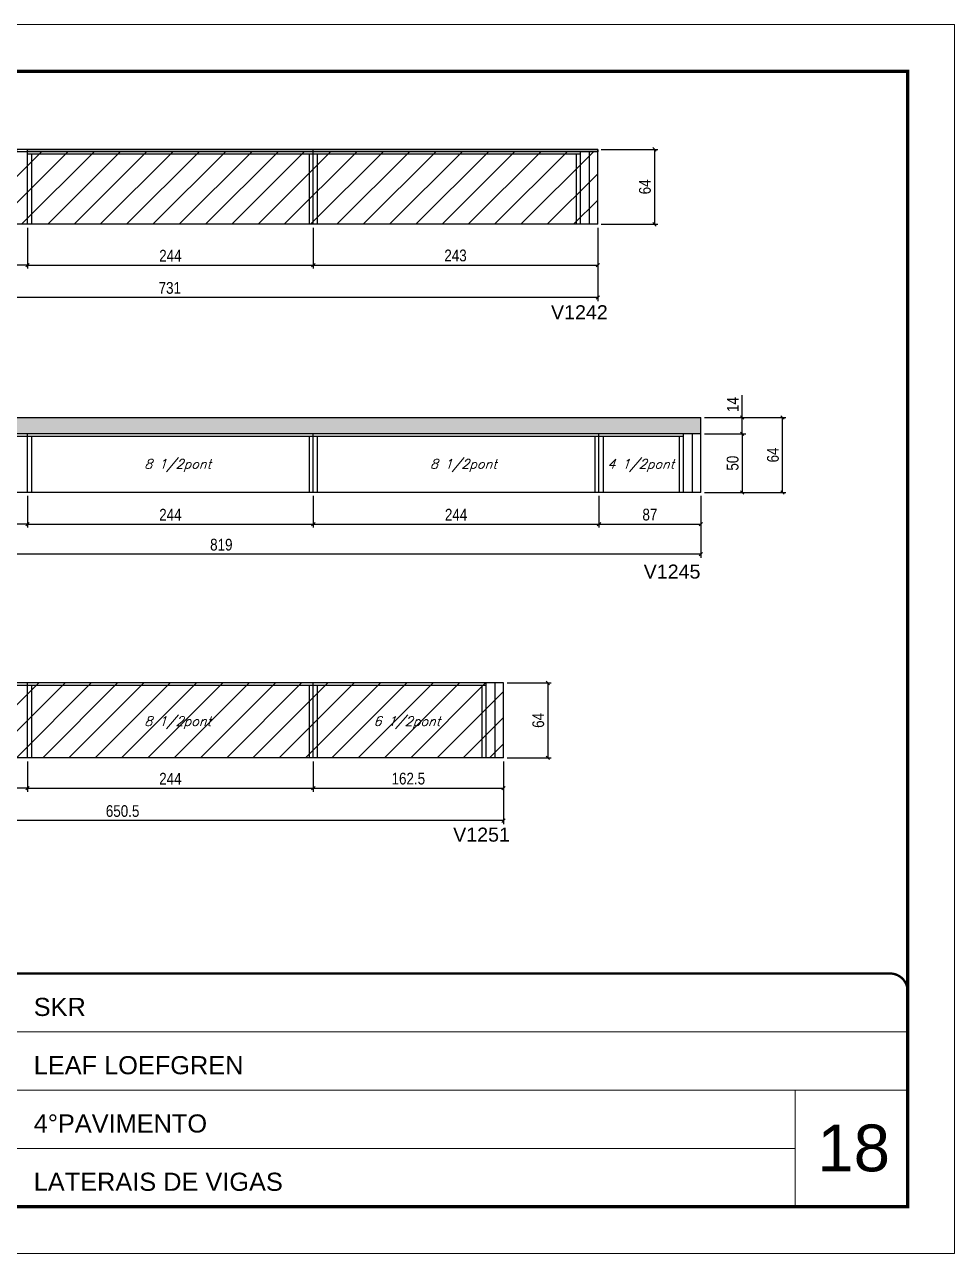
# Model space of a CAD drawing. Extents: x 3309 to 9563, y -2522 to 14608.
# Drawn here: x 5599 to 6393, y 8964 to 10014 of the extents above; entities that cross this region are included whole.
import ezdxf

# ---------------------------------------------------------------- set-up
doc = ezdxf.new("R2010")
doc.units = 0
doc.linetypes.add('CONTINUO', pattern=[0])
doc.linetypes.add('DASHED', pattern=[0.75, 0.5, -0.25])
for name, color, linetype in [('5', 5, 'Continuous'), ('COTA', 241, 'Continuous'), ('Painéis', 200, 'Continuous'), ('SARR_2.2x7', 40, 'Continuous'), ('SARR_3.5x7', 81, 'Continuous'), ('texto', 7, 'Continuous')]:
    doc.layers.add(name, color=color, linetype=linetype)
for name, color, linetype, lineweight in [('CARIMBO', 255, 'Continuous', 9), ('Folhas', 255, 'Continuous', 9), ('Hachura', 251, 'Continuous', 9), ('SARRAFO DE PRESSAO', 251, 'DASHED', 9)]:
    doc.layers.add(name, color=color, linetype=linetype, lineweight=lineweight)
doc.styles.add('ARIAL', font='arial.ttf')
doc.styles.add('COTA TECNICA', font='techl___.ttf', dxfattribs={"height": 10})
doc.styles.add('Romans', font='romans.shx')
doc.styles.get("Standard").update_dxf_attribs({"font": 'arial.ttf'})
doc.dimstyles.new('PAINEL', dxfattribs={"dimtxt": 10, "dimasz": 3, "dimexe": 3, "dimexo": 3, "dimgap": 3, "dimtad": 1, "dimdec": 1, "dimzin": 12, "dimdsep": 46, "dimtxsty": 'COTA TECNICA', "dimblk1": 'OBLIQUE', "dimblk2": 'OBLIQUE', "dimsah": 1, "dimcen": 0.9, "dimclrd": 4, "dimclre": 4, "dimclrt": 240, "dimadec": 1, "dimazin": 3, "dimtfac": 1, "dimtdec": 1, "dimtmove": 0, "dimatfit": 3, "dimfxl": 1, "dimtolj": 1, "dimtzin": 12, "dimarcsym": 0})

# ---------------------------------------------------------------- blocks, each defined once
blk = doc.blocks.new('9999999999')
at = {"color": 30, "linetype": 'CONTINUO'}
for p, q in [((98564.6, 34379.6), (99584, 34379.6)), ((98564.6, 34329.8), (99488, 34329.8)), ((99584, 34329.8), (99488, 34329.8)), ((99488, 34329.8), (99488, 34230.2)), ((98564.6, 34280), (99488, 34280))]:
    blk.add_line(p, q, dxfattribs=at)
at = {"color": 30, "linetype": 'CONTINUO', "const_width": 2}
blk.add_lwpolyline([(99584, 34230.2), (99584, 34414.4, 0.414214), (99569, 34429.4), (98229, 34429.4, 0.414214), (98214, 34414.4), (98214, 34245.2, 0.414214), (98229, 34230.2), (99584, 34230.2)], format="xyb", dxfattribs=at)
at = {"layer": 'Folhas'}
blk.add_lwpolyline([(98139, 34190.2), (99624, 34190.2), (99624, 35240.2), (98139, 35240.2)], close=True, dxfattribs=at)
at = {"layer": 'Folhas', "color": 30, "const_width": 3}
blk.add_lwpolyline([(98214, 34230.2), (99584, 34230.2), (99584, 35200.2), (98214, 35200.2)], close=True, dxfattribs=at)
at = {"color": 7, "linetype": 'Continuous', "ltscale": 5, "style": 'ARIAL'}
for s, height, p in [('SKR', 15.48, (98837.7, 34393.1)), ('LEAF LOEFGREN', 15.483, (98837.7, 34343.3)), ('4°PAVIMENTO', 15.483, (98837.7, 34293.5)), ('LATERAIS DE VIGAS', 15.483, (98837.7, 34243.7))]:
    blk.add_text(s, height=height, dxfattribs=at).set_placement(p)
blk = doc.blocks.new('_Oblique')
at = {"color": 0, "linetype": 'ByBlock', "lineweight": -2}
blk.add_line((-0.5, -0.5), (0.5, 0.5), dxfattribs=at)
blk = doc.blocks.new('*D461')
at = {"layer": 'COTA', "color": 4, "linetype": 'ByBlock', "lineweight": -2, "transparency": 16777216}
for p, q in [((5357.3, 9839.9), (5357.3, 9805)), ((5601.3, 9839.9), (5601.3, 9805)), ((5601.3, 9808), (5357.3, 9808))]:
    blk.add_line(p, q, dxfattribs=at)
at = {"layer": 'Defpoints', "color": 0, "linetype": 'ByBlock', "transparency": 16777216}
for p in [(5357.3, 9842.9), (5601.3, 9842.9), (5357.3, 9808)]:
    blk.add_point(p, dxfattribs=at)
at = {"layer": 'COTA', "color": 4, "linetype": 'ByBlock', "lineweight": -2, "transparency": 16777216, "xscale": 3, "yscale": 3, "zscale": 3, "rotation": 180}
blk.add_blockref('_Oblique', (5357.3, 9808), dxfattribs=at)
at = {"layer": 'COTA', "color": 4, "linetype": 'ByBlock', "lineweight": -2, "transparency": 16777216, "xscale": 3, "yscale": 3, "zscale": 3}
blk.add_blockref('_Oblique', (5601.3, 9808), dxfattribs=at)
at = {"layer": 'COTA', "color": 240, "linetype": 'ByBlock', "transparency": 16777216, "insert": (5479.3, 9816.1), "char_height": 10, "attachment_point": 5, "style": 'COTA TECNICA'}
blk.add_mtext('\\A1;244', dxfattribs=at)
blk = doc.blocks.new('*D466')
at = {"layer": 'COTA', "color": 4, "linetype": 'ByBlock', "lineweight": -2, "transparency": 16777216}
for p, q in [((5357.3, 9839.9), (5357.3, 9777.3)), ((6088.3, 9839.9), (6088.3, 9777.3)), ((6088.3, 9780.3), (5357.3, 9780.3))]:
    blk.add_line(p, q, dxfattribs=at)
at = {"layer": 'Defpoints', "color": 0, "linetype": 'ByBlock', "transparency": 16777216}
for p in [(5357.3, 9842.9), (6088.3, 9842.9), (5357.3, 9780.3)]:
    blk.add_point(p, dxfattribs=at)
at = {"layer": 'COTA', "color": 4, "linetype": 'ByBlock', "lineweight": -2, "transparency": 16777216, "xscale": 3, "yscale": 3, "zscale": 3, "rotation": 180}
blk.add_blockref('_Oblique', (5357.3, 9780.3), dxfattribs=at)
at = {"layer": 'COTA', "color": 4, "linetype": 'ByBlock', "lineweight": -2, "transparency": 16777216, "xscale": 3, "yscale": 3, "zscale": 3}
blk.add_blockref('_Oblique', (6088.3, 9780.3), dxfattribs=at)
at = {"layer": 'COTA', "color": 240, "linetype": 'ByBlock', "transparency": 16777216, "insert": (5722.8, 9788.5), "char_height": 10, "attachment_point": 5, "style": 'COTA TECNICA'}
blk.add_mtext('\\A1;731', dxfattribs=at)
blk = doc.blocks.new('*D462')
at = {"layer": 'COTA', "color": 4, "lineweight": -2, "transparency": 16777216}
for p, q in [((5601.3, 9839.9), (5601.3, 9805)), ((5845.3, 9839.9), (5845.3, 9805)), ((5601.3, 9808), (5845.3, 9808))]:
    blk.add_line(p, q, dxfattribs=at)
at = {"layer": 'Defpoints', "color": 0, "transparency": 16777216}
for p in [(5601.3, 9842.9, 0), (5845.3, 9842.9, 0), (5845.3, 9808)]:
    blk.add_point(p, dxfattribs=at)
at = {"layer": 'COTA', "color": 4, "lineweight": -2, "transparency": 16777216, "xscale": 3, "yscale": 3, "zscale": 3, "rotation": 180}
blk.add_blockref('_Oblique', (5601.3, 9808), dxfattribs=at)
at = {"layer": 'COTA', "color": 4, "lineweight": -2, "transparency": 16777216, "xscale": 3, "yscale": 3, "zscale": 3}
blk.add_blockref('_Oblique', (5845.3, 9808), dxfattribs=at)
at = {"layer": 'COTA', "color": 240, "transparency": 16777216, "insert": (5723.3, 9816.1), "char_height": 10, "attachment_point": 5, "style": 'COTA TECNICA'}
blk.add_mtext('\\A1;244', dxfattribs=at)
blk = doc.blocks.new('*D467')
at = {"layer": 'COTA', "color": 4, "lineweight": -2, "transparency": 16777216}
for p, q in [((5845.3, 9839.9), (5845.3, 9805)), ((6088.3, 9839.9), (6088.3, 9805)), ((5845.3, 9808), (6088.3, 9808))]:
    blk.add_line(p, q, dxfattribs=at)
at = {"layer": 'Defpoints', "color": 0, "transparency": 16777216}
for p in [(5845.3, 9842.9, 0), (6088.3, 9842.9, 0), (6088.3, 9808)]:
    blk.add_point(p, dxfattribs=at)
at = {"layer": 'COTA', "color": 4, "lineweight": -2, "transparency": 16777216, "xscale": 3, "yscale": 3, "zscale": 3, "rotation": 180}
blk.add_blockref('_Oblique', (5845.3, 9808), dxfattribs=at)
at = {"layer": 'COTA', "color": 4, "lineweight": -2, "transparency": 16777216, "xscale": 3, "yscale": 3, "zscale": 3}
blk.add_blockref('_Oblique', (6088.3, 9808), dxfattribs=at)
at = {"layer": 'COTA', "color": 240, "transparency": 16777216, "insert": (5966.8, 9816.2), "char_height": 10, "attachment_point": 5, "style": 'COTA TECNICA'}
blk.add_mtext('\\A1;243', dxfattribs=at)
blk = doc.blocks.new('*D950')
at = {"layer": 'COTA', "color": 4, "lineweight": -2, "transparency": 16777216}
for p, q in [((6091.3, 9906.9), (6139.7, 9906.9)), ((6136.7, 9906.9), (6136.7, 9842.9)), ((6091.3, 9842.9), (6139.7, 9842.9))]:
    blk.add_line(p, q, dxfattribs=at)
at = {"layer": 'Defpoints', "color": 0, "transparency": 16777216}
for p in [(6088.3, 9906.9), (6088.3, 9842.9), (6136.7, 9842.9)]:
    blk.add_point(p, dxfattribs=at)
at = {"layer": 'COTA', "color": 4, "lineweight": -2, "transparency": 16777216, "xscale": 3, "yscale": 3, "zscale": 3}
for p, rotation in [((6136.7, 9906.9), 90), ((6136.7, 9842.9), 270)]:
    blk.add_blockref('_Oblique', p, dxfattribs=dict(at, rotation=rotation))
at = {"layer": 'COTA', "color": 240, "transparency": 16777216, "insert": (6128.6, 9874.9), "char_height": 10, "attachment_point": 5, "rotation": 90, "style": 'COTA TECNICA'}
blk.add_mtext('\\A1;64', dxfattribs=at)
blk = doc.blocks.new('*D2503')
at = {"layer": 'COTA', "color": 4, "linetype": 'ByBlock', "lineweight": -2, "transparency": 16777216}
for p, q in [((5357.3, 9610.8), (5357.3, 9583.7)), ((5601.3, 9610.8), (5601.3, 9583.7)), ((5601.3, 9586.7), (5357.3, 9586.7))]:
    blk.add_line(p, q, dxfattribs=at)
at = {"layer": 'Defpoints', "color": 0, "linetype": 'ByBlock', "transparency": 16777216}
for p in [(5357.3, 9613.8), (5601.3, 9613.8), (5357.3, 9586.7)]:
    blk.add_point(p, dxfattribs=at)
at = {"layer": 'COTA', "color": 4, "linetype": 'ByBlock', "lineweight": -2, "transparency": 16777216, "xscale": 3, "yscale": 3, "zscale": 3, "rotation": 180}
blk.add_blockref('_Oblique', (5357.3, 9586.7), dxfattribs=at)
at = {"layer": 'COTA', "color": 4, "linetype": 'ByBlock', "lineweight": -2, "transparency": 16777216, "xscale": 3, "yscale": 3, "zscale": 3}
blk.add_blockref('_Oblique', (5601.3, 9586.7), dxfattribs=at)
at = {"layer": 'COTA', "color": 240, "linetype": 'ByBlock', "transparency": 16777216, "insert": (5479.3, 9594.8), "char_height": 10, "attachment_point": 5, "style": 'COTA TECNICA'}
blk.add_mtext('\\A1;244', dxfattribs=at)
blk = doc.blocks.new('*D2504')
at = {"layer": 'COTA', "color": 4, "lineweight": -2, "transparency": 16777216}
for p, q in [((5601.3, 9610.8), (5601.3, 9583.7)), ((5845.3, 9610.8), (5845.3, 9583.7)), ((5601.3, 9586.7), (5845.3, 9586.7))]:
    blk.add_line(p, q, dxfattribs=at)
at = {"layer": 'Defpoints', "color": 0, "transparency": 16777216}
for p in [(5601.3, 9613.8, 0), (5845.3, 9613.8, 0), (5845.3, 9586.7)]:
    blk.add_point(p, dxfattribs=at)
at = {"layer": 'COTA', "color": 4, "lineweight": -2, "transparency": 16777216, "xscale": 3, "yscale": 3, "zscale": 3, "rotation": 180}
blk.add_blockref('_Oblique', (5601.3, 9586.7), dxfattribs=at)
at = {"layer": 'COTA', "color": 4, "lineweight": -2, "transparency": 16777216, "xscale": 3, "yscale": 3, "zscale": 3}
blk.add_blockref('_Oblique', (5845.3, 9586.7), dxfattribs=at)
at = {"layer": 'COTA', "color": 240, "transparency": 16777216, "insert": (5723.3, 9594.8), "char_height": 10, "attachment_point": 5, "style": 'COTA TECNICA'}
blk.add_mtext('\\A1;244', dxfattribs=at)
blk = doc.blocks.new('*D2505')
at = {"layer": 'COTA', "color": 4, "lineweight": -2, "transparency": 16777216}
for p, q in [((5845.3, 9610.8), (5845.3, 9583.7)), ((6089.3, 9610.8), (6089.3, 9583.7)), ((5845.3, 9586.7), (6089.3, 9586.7))]:
    blk.add_line(p, q, dxfattribs=at)
at = {"layer": 'Defpoints', "color": 0, "transparency": 16777216}
for p in [(5845.3, 9613.8, 0), (6089.3, 9613.8, 0), (6089.3, 9586.7)]:
    blk.add_point(p, dxfattribs=at)
at = {"layer": 'COTA', "color": 4, "lineweight": -2, "transparency": 16777216, "xscale": 3, "yscale": 3, "zscale": 3, "rotation": 180}
blk.add_blockref('_Oblique', (5845.3, 9586.7), dxfattribs=at)
at = {"layer": 'COTA', "color": 4, "lineweight": -2, "transparency": 16777216, "xscale": 3, "yscale": 3, "zscale": 3}
blk.add_blockref('_Oblique', (6089.3, 9586.7), dxfattribs=at)
at = {"layer": 'COTA', "color": 240, "transparency": 16777216, "insert": (5967.3, 9594.8), "char_height": 10, "attachment_point": 5, "style": 'COTA TECNICA'}
blk.add_mtext('\\A1;244', dxfattribs=at)
blk = doc.blocks.new('*D2506')
at = {"layer": 'COTA', "color": 4, "lineweight": -2, "transparency": 16777216}
for p, q in [((5357.3, 9610.8), (5357.3, 9558)), ((6176.3, 9610.8), (6176.3, 9558)), ((6176.3, 9561), (5357.3, 9561))]:
    blk.add_line(p, q, dxfattribs=at)
at = {"layer": 'Defpoints', "color": 0, "transparency": 16777216}
for p in [(5357.3, 9613.8, 0), (6176.3, 9613.8, 0), (5357.3, 9561)]:
    blk.add_point(p, dxfattribs=at)
at = {"layer": 'COTA', "color": 4, "lineweight": -2, "transparency": 16777216, "xscale": 3, "yscale": 3, "zscale": 3, "rotation": 180}
blk.add_blockref('_Oblique', (5357.3, 9561), dxfattribs=at)
at = {"layer": 'COTA', "color": 4, "lineweight": -2, "transparency": 16777216, "xscale": 3, "yscale": 3, "zscale": 3}
blk.add_blockref('_Oblique', (6176.3, 9561), dxfattribs=at)
at = {"layer": 'COTA', "color": 240, "transparency": 16777216, "insert": (5766.8, 9569.1), "char_height": 10, "attachment_point": 5, "style": 'COTA TECNICA'}
blk.add_mtext('\\A1;819', dxfattribs=at)
blk = doc.blocks.new('*D2507')
at = {"layer": 'COTA', "color": 4, "lineweight": -2, "transparency": 16777216}
for p, q in [((6089.3, 9610.8), (6089.3, 9583.7)), ((6176.3, 9610.8), (6176.3, 9583.7)), ((6089.3, 9586.7), (6176.3, 9586.7))]:
    blk.add_line(p, q, dxfattribs=at)
at = {"layer": 'Defpoints', "color": 0, "transparency": 16777216}
for p in [(6089.3, 9613.8), (6176.3, 9613.8), (6176.3, 9586.7)]:
    blk.add_point(p, dxfattribs=at)
at = {"layer": 'COTA', "color": 4, "lineweight": -2, "transparency": 16777216, "xscale": 3, "yscale": 3, "zscale": 3, "rotation": 180}
blk.add_blockref('_Oblique', (6089.3, 9586.7), dxfattribs=at)
at = {"layer": 'COTA', "color": 4, "lineweight": -2, "transparency": 16777216, "xscale": 3, "yscale": 3, "zscale": 3}
blk.add_blockref('_Oblique', (6176.3, 9586.7), dxfattribs=at)
at = {"layer": 'COTA', "color": 240, "transparency": 16777216, "insert": (6132.8, 9594.8), "char_height": 10, "attachment_point": 5, "style": 'COTA TECNICA'}
blk.add_mtext('\\A1;87', dxfattribs=at)
blk = doc.blocks.new('*D2508')
at = {"layer": 'COTA', "color": 4, "lineweight": -2, "transparency": 16777216}
for p, q in [((6179.3, 9663.8), (6214.6, 9663.8)), ((6211.6, 9663.8), (6211.6, 9613.8)), ((6179.3, 9613.8), (6214.6, 9613.8))]:
    blk.add_line(p, q, dxfattribs=at)
at = {"layer": 'Defpoints', "color": 0, "transparency": 16777216}
for p in [(6176.3, 9663.8), (6176.3, 9613.8), (6211.6, 9613.8)]:
    blk.add_point(p, dxfattribs=at)
at = {"layer": 'COTA', "color": 4, "lineweight": -2, "transparency": 16777216, "xscale": 3, "yscale": 3, "zscale": 3}
for p, rotation in [((6211.6, 9663.8), 90), ((6211.6, 9613.8), 270)]:
    blk.add_blockref('_Oblique', p, dxfattribs=dict(at, rotation=rotation))
at = {"layer": 'COTA', "color": 240, "transparency": 16777216, "insert": (6203.5, 9638.8), "char_height": 10, "attachment_point": 5, "rotation": 90, "style": 'COTA TECNICA'}
blk.add_mtext('\\A1;50', dxfattribs=at)
blk = doc.blocks.new('*D2509')
at = {"layer": 'COTA', "color": 4, "lineweight": -2, "transparency": 16777216}
for p, q in [((6211.6, 9677.8), (6211.6, 9696.9)), ((6179.3, 9677.8), (6214.6, 9677.8)), ((6211.6, 9663.8), (6211.6, 9677.8)), ((6179.3, 9663.8), (6214.6, 9663.8))]:
    blk.add_line(p, q, dxfattribs=at)
at = {"layer": 'Defpoints', "color": 0, "transparency": 16777216}
for p in [(6176.3, 9677.8), (6211.6, 9677.8), (6176.3, 9663.8)]:
    blk.add_point(p, dxfattribs=at)
at = {"layer": 'COTA', "color": 4, "lineweight": -2, "transparency": 16777216, "xscale": 3, "yscale": 3, "zscale": 3}
for p, rotation in [((6211.6, 9677.8), 90), ((6211.6, 9663.8), 270)]:
    blk.add_blockref('_Oblique', p, dxfattribs=dict(at, rotation=rotation))
at = {"layer": 'COTA', "color": 240, "transparency": 16777216, "insert": (6203.6, 9688.9), "char_height": 10, "attachment_point": 5, "rotation": 90, "style": 'COTA TECNICA'}
blk.add_mtext('\\A1;14', dxfattribs=at)
blk = doc.blocks.new('*D2510')
at = {"layer": 'COTA', "color": 4, "lineweight": -2, "transparency": 16777216}
for p, q in [((6179.3, 9677.8), (6249, 9677.8)), ((6246, 9613.8), (6246, 9677.8)), ((6179.3, 9613.8), (6249, 9613.8))]:
    blk.add_line(p, q, dxfattribs=at)
at = {"layer": 'Defpoints', "color": 0, "transparency": 16777216}
for p in [(6176.3, 9677.8), (6246, 9677.8), (6176.3, 9613.8)]:
    blk.add_point(p, dxfattribs=at)
at = {"layer": 'COTA', "color": 4, "lineweight": -2, "transparency": 16777216, "xscale": 3, "yscale": 3, "zscale": 3}
for p, rotation in [((6246, 9677.8), 90), ((6246, 9613.8), 270)]:
    blk.add_blockref('_Oblique', p, dxfattribs=dict(at, rotation=rotation))
at = {"layer": 'COTA', "color": 240, "transparency": 16777216, "insert": (6237.9, 9645.8), "char_height": 10, "attachment_point": 5, "rotation": 90, "style": 'COTA TECNICA'}
blk.add_mtext('\\A1;64', dxfattribs=at)
blk = doc.blocks.new('*D2511')
at = {"layer": 'COTA', "color": 4, "linetype": 'ByBlock', "lineweight": -2, "transparency": 16777216}
for p, q in [((5357.3, 9384), (5357.3, 9358.1)), ((5601.3, 9384), (5601.3, 9358.1)), ((5601.3, 9361.1), (5357.3, 9361.1))]:
    blk.add_line(p, q, dxfattribs=at)
at = {"layer": 'Defpoints', "color": 0, "linetype": 'ByBlock', "transparency": 16777216}
for p in [(5357.3, 9387), (5601.3, 9387), (5357.3, 9361.1)]:
    blk.add_point(p, dxfattribs=at)
at = {"layer": 'COTA', "color": 4, "linetype": 'ByBlock', "lineweight": -2, "transparency": 16777216, "xscale": 3, "yscale": 3, "zscale": 3, "rotation": 180}
blk.add_blockref('_Oblique', (5357.3, 9361.1), dxfattribs=at)
at = {"layer": 'COTA', "color": 4, "linetype": 'ByBlock', "lineweight": -2, "transparency": 16777216, "xscale": 3, "yscale": 3, "zscale": 3}
blk.add_blockref('_Oblique', (5601.3, 9361.1), dxfattribs=at)
at = {"layer": 'COTA', "color": 240, "linetype": 'ByBlock', "transparency": 16777216, "insert": (5479.3, 9369.2), "char_height": 10, "attachment_point": 5, "style": 'COTA TECNICA'}
blk.add_mtext('\\A1;244', dxfattribs=at)
blk = doc.blocks.new('*D2513')
at = {"layer": 'COTA', "color": 4, "linetype": 'ByBlock', "lineweight": -2, "transparency": 16777216}
for p, q in [((5357.3, 9384), (5357.3, 9330.4)), ((6007.8, 9384), (6007.8, 9330.4)), ((6007.8, 9333.4), (5357.3, 9333.4))]:
    blk.add_line(p, q, dxfattribs=at)
at = {"layer": 'Defpoints', "color": 0, "linetype": 'ByBlock', "transparency": 16777216}
for p in [(5357.3, 9387), (6007.8, 9387), (5357.3, 9333.4)]:
    blk.add_point(p, dxfattribs=at)
at = {"layer": 'COTA', "color": 4, "linetype": 'ByBlock', "lineweight": -2, "transparency": 16777216, "xscale": 3, "yscale": 3, "zscale": 3, "rotation": 180}
blk.add_blockref('_Oblique', (5357.3, 9333.4), dxfattribs=at)
at = {"layer": 'COTA', "color": 4, "linetype": 'ByBlock', "lineweight": -2, "transparency": 16777216, "xscale": 3, "yscale": 3, "zscale": 3}
blk.add_blockref('_Oblique', (6007.8, 9333.4), dxfattribs=at)
at = {"layer": 'COTA', "color": 240, "linetype": 'ByBlock', "transparency": 16777216, "insert": (5682.5, 9341.5), "char_height": 10, "attachment_point": 5, "style": 'COTA TECNICA'}
blk.add_mtext('\\A1;650.5', dxfattribs=at)
blk = doc.blocks.new('*D2512')
at = {"layer": 'COTA', "color": 4, "lineweight": -2, "transparency": 16777216}
for p, q in [((5601.3, 9384), (5601.3, 9358.1)), ((5845.3, 9384), (5845.3, 9358.1)), ((5601.3, 9361.1), (5845.3, 9361.1))]:
    blk.add_line(p, q, dxfattribs=at)
at = {"layer": 'Defpoints', "color": 0, "transparency": 16777216}
for p in [(5601.3, 9387, 0), (5845.3, 9387, 0), (5845.3, 9361.1)]:
    blk.add_point(p, dxfattribs=at)
at = {"layer": 'COTA', "color": 4, "lineweight": -2, "transparency": 16777216, "xscale": 3, "yscale": 3, "zscale": 3, "rotation": 180}
blk.add_blockref('_Oblique', (5601.3, 9361.1), dxfattribs=at)
at = {"layer": 'COTA', "color": 4, "lineweight": -2, "transparency": 16777216, "xscale": 3, "yscale": 3, "zscale": 3}
blk.add_blockref('_Oblique', (5845.3, 9361.1), dxfattribs=at)
at = {"layer": 'COTA', "color": 240, "transparency": 16777216, "insert": (5723.3, 9369.2), "char_height": 10, "attachment_point": 5, "style": 'COTA TECNICA'}
blk.add_mtext('\\A1;244', dxfattribs=at)
blk = doc.blocks.new('*D2514')
at = {"layer": 'COTA', "color": 4, "lineweight": -2, "transparency": 16777216}
for p, q in [((5845.3, 9384), (5845.3, 9358.1)), ((6007.8, 9384), (6007.8, 9358.1)), ((5845.3, 9361.1), (6007.8, 9361.1))]:
    blk.add_line(p, q, dxfattribs=at)
at = {"layer": 'Defpoints', "color": 0, "transparency": 16777216}
for p in [(5845.3, 9387, 0), (6007.8, 9387, 0), (6007.8, 9361.1)]:
    blk.add_point(p, dxfattribs=at)
at = {"layer": 'COTA', "color": 4, "lineweight": -2, "transparency": 16777216, "xscale": 3, "yscale": 3, "zscale": 3, "rotation": 180}
blk.add_blockref('_Oblique', (5845.3, 9361.1), dxfattribs=at)
at = {"layer": 'COTA', "color": 4, "lineweight": -2, "transparency": 16777216, "xscale": 3, "yscale": 3, "zscale": 3}
blk.add_blockref('_Oblique', (6007.8, 9361.1), dxfattribs=at)
at = {"layer": 'COTA', "color": 240, "transparency": 16777216, "insert": (5926.5, 9369.2), "char_height": 10, "attachment_point": 5, "style": 'COTA TECNICA'}
blk.add_mtext('\\A1;162.5', dxfattribs=at)
blk = doc.blocks.new('*D2515')
at = {"layer": 'COTA', "color": 4, "lineweight": -2, "transparency": 16777216}
for p, q in [((6010.8, 9451), (6048.6, 9451)), ((6045.6, 9451), (6045.6, 9387)), ((6010.8, 9387), (6048.6, 9387))]:
    blk.add_line(p, q, dxfattribs=at)
at = {"layer": 'Defpoints', "color": 0, "transparency": 16777216}
for p in [(6007.8, 9451), (6007.8, 9387), (6045.6, 9387)]:
    blk.add_point(p, dxfattribs=at)
at = {"layer": 'COTA', "color": 4, "lineweight": -2, "transparency": 16777216, "xscale": 3, "yscale": 3, "zscale": 3}
for p, rotation in [((6045.6, 9451), 90), ((6045.6, 9387), 270)]:
    blk.add_blockref('_Oblique', p, dxfattribs=dict(at, rotation=rotation))
at = {"layer": 'COTA', "color": 240, "transparency": 16777216, "insert": (6037.5, 9419), "char_height": 10, "attachment_point": 5, "rotation": 90, "style": 'COTA TECNICA'}
blk.add_mtext('\\A1;64', dxfattribs=at)

msp = doc.modelspace()

# ---------------------------------------------------------------- hatches: boundary and pattern name
at = {"layer": 'COTA'}
h = msp.add_hatch(dxfattribs=at)
h.set_pattern_fill('AR-CONC', color=256, scale=0.03)
h.set_pattern_definition([(50, (0, -75.7205), (5.46554, -0.4781726), [0.5715, -6.2865]), (355, (0, -75.7205), (-1.0573026, 5.7317054), [0.4572, -5.0292175]), (100.451445, (0.4555, -75.7604), (4.4082374, 5.2535326), [0.4857003, -5.3427073]), (46.1842, (0, -74.1965), (8.1323712, -1.26127), [0.85725, -9.42975]), (96.63556, (0.678, -74.302), (7.122124, 7.422784), [0.7285507, -8.014068]), (351.18415, (0, -74.1965), (7.122124, 7.422784), [0.685799, -7.543792]), (21, (0.762, -74.5775), (4.5484317, -3.067956), [0.5715, -6.2865]), (326, (0.762, -74.5775), (1.8540609, 5.525639), [0.4572, -5.0292]), (71.451445, (1.141, -74.833), (6.4024926, 2.457683), [0.4857003, -5.342698]), (37.5, (0, -75.7205), (0.0926581, 2.53665117), [0, -4.96824, 0, -5.1054, 0, -5.04825]), (7.5, (0, -75.7205), (2.0045899, 3.00541724), [0, -2.91084, 0, -4.85394, 0, -1.92405]), (327.5, (-1.6993, -75.7205), (4.06771786, -0.17186232), [0, -1.905, 0, -5.9436, 0, -7.8867]), (317.5, (-2.4613, -75.7205), (4.4438754, 0.7627947), [0, -2.4765, 0, -3.94716, 0, -5.6007])])
h.paths.add_polyline_path([(5357.28, 9677.8), (5357.28, 9663.8), (6176.28, 9663.8), (6176.28, 9677.8)])
at = {"layer": 'Hachura', "linetype": 'ByBlock'}
h = msp.add_hatch(dxfattribs=at)
h.set_pattern_fill('ANSI31', color=256, scale=5)
h.set_pattern_definition([(45, (-1585, -32.237), (-11.22532, 11.22532), [])])
h.paths.add_polyline_path([(5357.28, 9906.92), (5357.28, 9842.92), (5601.28, 9842.92), (5601.28, 9906.92)])
h.paths.add_polyline_path([(5601.28, 9904.92), (5601.28, 9842.92), (5845.28, 9842.92), (5845.28, 9904.92)])
h.paths.add_polyline_path([(5845.28, 9904.92), (5845.28, 9842.92), (6088.28, 9842.92), (6088.28, 9904.92)])
h = msp.add_hatch(dxfattribs=at)
h.set_pattern_fill('ANSI31', color=256, scale=5)
h.set_pattern_definition([(45, (0, -178.502), (-11.22532, 11.22532), [])])
h.paths.add_polyline_path([(5601.28, 9451.04), (5357.28, 9451.04), (5357.28, 9387.04), (5601.28, 9387.04)])
h.paths.add_polyline_path([(5845.28, 9451.04), (5601.28, 9451.04), (5601.28, 9387.04), (5845.28, 9387.04)])
h.paths.add_polyline_path([(6007.78, 9451.04), (5845.28, 9451.04), (5845.28, 9387.04), (6007.78, 9387.04)])

# ---------------------------------------------------------------- linework, layer by layer
at = {"layer": 'COTA'}
for p in [(5357.28, 9677.8), (6176.28, 9663.8)]:
    msp.add_line(p, (6176.28, 9677.8), dxfattribs=at)
at = {"layer": 'Painéis', "linetype": 'ByBlock'}
for p, q in [((6088.28, 9906.92), (5357.28, 9906.92)), ((5601.28, 9842.92), (5601.28, 9906.92)), ((5845.28, 9842.92), (5845.28, 9906.92)), ((6088.28, 9842.92), (6088.28, 9906.92)), ((6088.28, 9842.92), (5357.28, 9842.92)), ((6176.28, 9663.8), (5357.28, 9663.8)), ((5601.28, 9613.8), (5601.28, 9663.8)), ((5845.28, 9613.8), (5845.28, 9663.8)), ((6089.28, 9613.8), (6089.28, 9663.8)), ((6176.28, 9613.8), (6176.28, 9663.8)), ((6176.28, 9613.8), (5357.28, 9613.8)), ((6007.78, 9451.04, 0), (5357.28, 9451.04, 0)), ((5601.28, 9387.04, 0), (5601.28, 9451.04, 0)), ((5845.28, 9387.04, 0), (5845.28, 9451.04, 0)), ((6007.78, 9387.04, 0), (6007.78, 9451.04, 0)), ((6007.78, 9387.04, 0), (5357.28, 9387.04, 0))]:
    msp.add_line(p, q, dxfattribs=at)
msp.add_lwpolyline([(6088.28, 9904.92), (5601.28, 9904.92), (5601.28, 9906.92), (6088.28, 9906.92)], close=True, dxfattribs=at)
at = {"layer": 'SARR_2.2x7', "linetype": 'Continuous'}
for p, q in [((5601.28, 9904.72), (5556.78, 9904.72)), ((5845.28, 9902.72), (5601.28, 9902.72)), ((6073.28, 9902.72), (5845.28, 9902.72)), ((6081.28, 9842.92), (6081.28, 9904.92)), ((5601.28, 9661.6), (5372.28, 9661.6)), ((5845.28, 9661.6), (5601.28, 9661.6)), ((6089.28, 9661.6), (5845.28, 9661.6)), ((6161.28, 9661.6), (6089.28, 9661.6)), ((6169.28, 9613.8), (6169.28, 9663.8)), ((6000.78, 9387.04, 0), (6000.78, 9451.04, 0)), ((5601.28, 9448.84, 0), (5372.28, 9448.84, 0)), ((5845.28, 9448.84, 0), (5601.28, 9448.84, 0)), ((5992.78, 9448.84, 0), (5845.28, 9448.84, 0))]:
    msp.add_line(p, q, dxfattribs=at)
at = {"layer": 'SARR_3.5x7'}
for p, q in [((5604.78, 9902.72), (5604.78, 9842.92)), ((5841.78, 9902.72), (5841.78, 9842.92)), ((5848.78, 9902.72), (5848.78, 9842.92)), ((6069.78, 9902.72), (6069.78, 9842.92)), ((6073.28, 9904.92), (6073.28, 9842.92)), ((5604.78, 9661.6), (5604.78, 9613.8)), ((5841.78, 9661.6), (5841.78, 9613.8)), ((5848.78, 9661.6), (5848.78, 9613.8)), ((6085.78, 9661.6), (6085.78, 9613.8)), ((6092.78, 9661.6), (6092.78, 9613.8)), ((6157.78, 9661.6), (6157.78, 9613.8)), ((6161.28, 9663.8), (6161.28, 9613.8)), ((5992.78, 9451.04, 0), (5992.78, 9387.04, 0)), ((5604.78, 9448.84, 0), (5604.78, 9387.04, 0)), ((5841.78, 9448.84, 0), (5841.78, 9387.04, 0)), ((5848.78, 9448.84, 0), (5848.78, 9387.04, 0)), ((5989.28, 9448.84, 0), (5989.28, 9387.04, 0))]:
    msp.add_line(p, q, dxfattribs=at)

# ---------------------------------------------------------------- block references
at = {"layer": 'SARRAFO DE PRESSAO', "color": 6, "linetype": 'ByBlock'}
msp.add_blockref('9999999999', (-93231.11, -25226.65), dxfattribs=at)

# ---------------------------------------------------------------- texts
at = {"layer": '5', "linetype": 'Continuous'}
for s, p in [('V1242', (6048.34, 9761.75)), ('V1245', (6127.51, 9540.18)), ('V1251', (5964.79, 9315.4, 0))]:
    msp.add_text(s, height=12, rotation=0.00004, dxfattribs=at).set_placement(p)
at = {"layer": 'CARIMBO', "style": 'ARIAL'}
msp.add_text('18', height=40, dxfattribs=at).set_placement((6275.73, 9033.7))
at = {"layer": 'texto', "color": 2, "char_height": 8, "attachment_point": 5, "style": 'Romans'}
for s, insert in [('{\\Q19;\\C256;8 1/2pont}', (5729.53, 9636.8)), ('{\\Q19;\\C256;8 1/2pont}', (5973.53, 9636.8)), ('{\\Q19;\\C256;4 1/2pont}', (6125.08, 9636.8)), ('{\\Q19;\\C256;8 1/2pont}', (5729.53, 9417.04, 0)), ('{\\Q19;\\C256;6 1/2pont}', (5925.28, 9417.04, 0))]:
    msp.add_mtext(s, dxfattribs=dict(at, insert=insert))

# ---------------------------------------------------------------- dimensions: what is measured, and where the dimension line sits
at = {"layer": 'COTA'}
for base, p1, p2, picture, middle in [((6136.74, 9842.92), (6088.28, 9906.92), (6088.28, 9842.92), '*D950', (6128.64, 9874.92)), ((6211.64, 9677.8), (6176.28, 9663.8), (6176.28, 9677.8), '*D2509', (6203.56, 9688.86)), ((6245.99, 9677.8), (6176.28, 9613.8), (6176.28, 9677.8), '*D2510', (6237.89, 9645.8)), ((6211.64, 9613.8), (6176.28, 9663.8), (6176.28, 9613.8), '*D2508', (6203.53, 9638.8)), ((6045.59, 9387.04, 0), (6007.78, 9451.04, 0), (6007.78, 9387.04, 0), '*D2515', (6037.49, 9419.04, 0))]:
    dim = msp.add_linear_dim(base=base, p1=p1, p2=p2, angle=90, dimstyle='PAINEL', dxfattribs=at)
    dim.commit()
    dim.dimension.update_dxf_attribs({"geometry": picture, "text_midpoint": middle})
at = {"layer": 'COTA', "linetype": 'ByBlock'}
for base, p1, p2, picture, middle in [((5357.28, 9807.99), (5601.28, 9842.92), (5357.28, 9842.92), '*D461', (5479.28, 9816.06)), ((5357.28, 9586.68), (5601.28, 9613.8), (5357.28, 9613.8), '*D2503', (5479.28, 9594.75)), ((5357.28, 9361.12, 0), (5601.28, 9387.04, 0), (5357.28, 9387.04, 0), '*D2511', (5479.28, 9369.2, 0))]:
    dim = msp.add_linear_dim(base=base, p1=p1, p2=p2, angle=180, dimstyle='PAINEL', override={"dimtmove": 1}, dxfattribs=at)
    dim.commit()
    dim.dimension.update_dxf_attribs({"geometry": picture, "text_midpoint": middle})
for base, p1, p2, picture, middle in [((5357.28, 9780.28), (6088.28, 9842.92), (5357.28, 9842.92), '*D466', (5722.78, 9788.5)), ((5357.28, 9333.42, 0), (6007.78, 9387.04, 0), (5357.28, 9387.04, 0), '*D2513', (5682.53, 9341.52, 0))]:
    dim = msp.add_linear_dim(base=base, p1=p1, p2=p2, angle=180, dimstyle='PAINEL', dxfattribs=at)
    dim.commit()
    dim.dimension.update_dxf_attribs({"geometry": picture, "text_midpoint": middle})
at = {"layer": 'COTA'}
for base, p1, p2, picture, middle in [((5845.28, 9807.99, 0), (5601.28, 9842.92), (5845.28, 9842.92), '*D462', (5723.28, 9816.06, 0)), ((6088.28, 9807.99, 0), (5845.28, 9842.92), (6088.28, 9842.92), '*D467', (5966.78, 9816.21, 0)), ((5357.28, 9561.02, 0), (6176.28, 9613.8), (5357.28, 9613.8), '*D2506', (5766.78, 9569.13, 0)), ((5845.28, 9586.68, 0), (5601.28, 9613.8), (5845.28, 9613.8), '*D2504', (5723.28, 9594.75, 0)), ((6089.28, 9586.68, 0), (5845.28, 9613.8), (6089.28, 9613.8), '*D2505', (5967.28, 9594.75, 0)), ((6176.28, 9586.68), (6089.28, 9613.8), (6176.28, 9613.8), '*D2507', (6132.78, 9594.78)), ((5845.28, 9361.12, 0), (5601.28, 9387.04, 0), (5845.28, 9387.04, 0), '*D2512', (5723.28, 9369.2, 0)), ((6007.78, 9361.12, 0), (5845.28, 9387.04, 0), (6007.78, 9387.04, 0), '*D2514', (5926.53, 9369.23, 0))]:
    dim = msp.add_linear_dim(base=base, p1=p1, p2=p2, dimstyle='PAINEL', dxfattribs=at)
    dim.commit()
    dim.dimension.update_dxf_attribs({"geometry": picture, "text_midpoint": middle})

doc.saveas('drawing.dxf')
